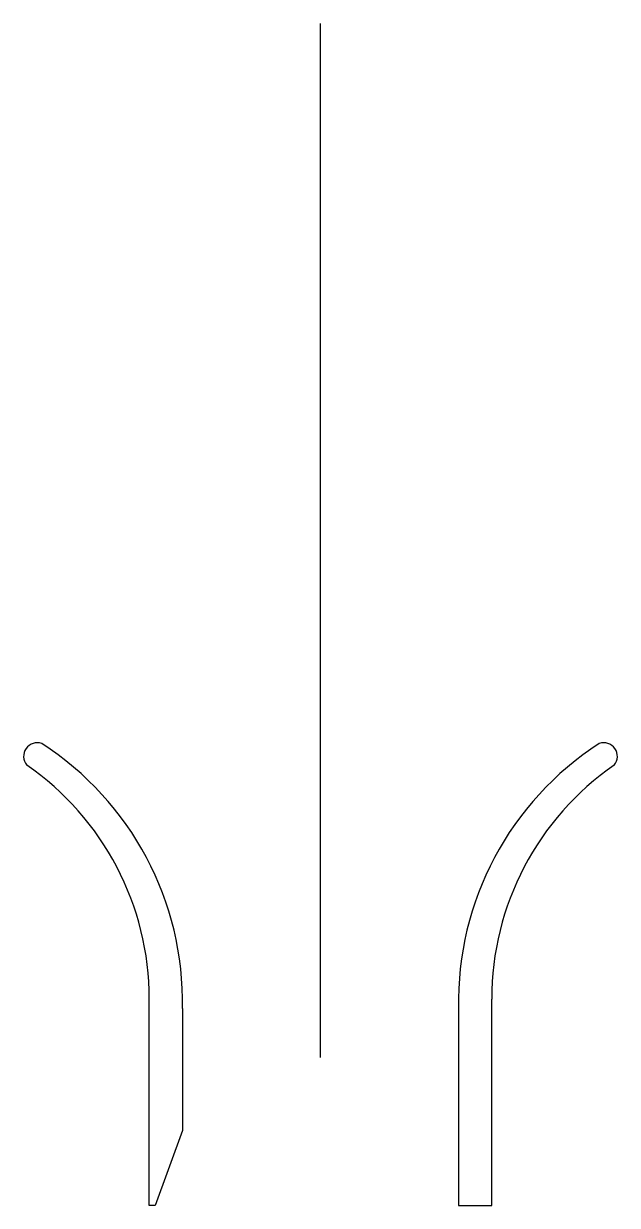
# Model space of a CAD drawing. Header units: millimetres. Extents: x -5 to 5, y 0 to 20.
import ezdxf

# ---------------------------------------------------------------- set-up
doc = ezdxf.new("R2010")
doc.units = ezdxf.units.MM
doc.layers.get('0').update_dxf_attribs({"linetype": 'CONTINUOUS'})

msp = doc.modelspace()

# ---------------------------------------------------------------- linework, layer by layer
for p, q in [((0, 2.5), (0, 20)), ((-2.9, 0), (-2.9, 3.491)), ((2.9, 0), (2.9, 3.491)), ((-2.338, 3.334), (-2.338, 1.267)), ((2.338, 3.334), (2.338, 0)), ((-2.338, 1.267), (-2.8, 0)), ((-2.8, 0), (-2.9, 0)), ((2.338, 0), (2.9, 0))]:
    msp.add_line(p, q)
for centre, radius, start, end in [((-4.8, 7.6), 0.229, 70.1801, 220.1903), ((-7.536, 3.443), 5.199, -1.201, 57.2391), ((7.536, 3.443), 5.199, 122.7609, 181.201), ((4.8, 7.6), 0.229, -40.1903, 109.8199), ((-7.718, 3.491), 4.818, 0, 55.2974), ((7.718, 3.491), 4.818, 124.7026, 180)]:
    msp.add_arc(centre, radius, start, end)

doc.saveas('drawing.dxf')
